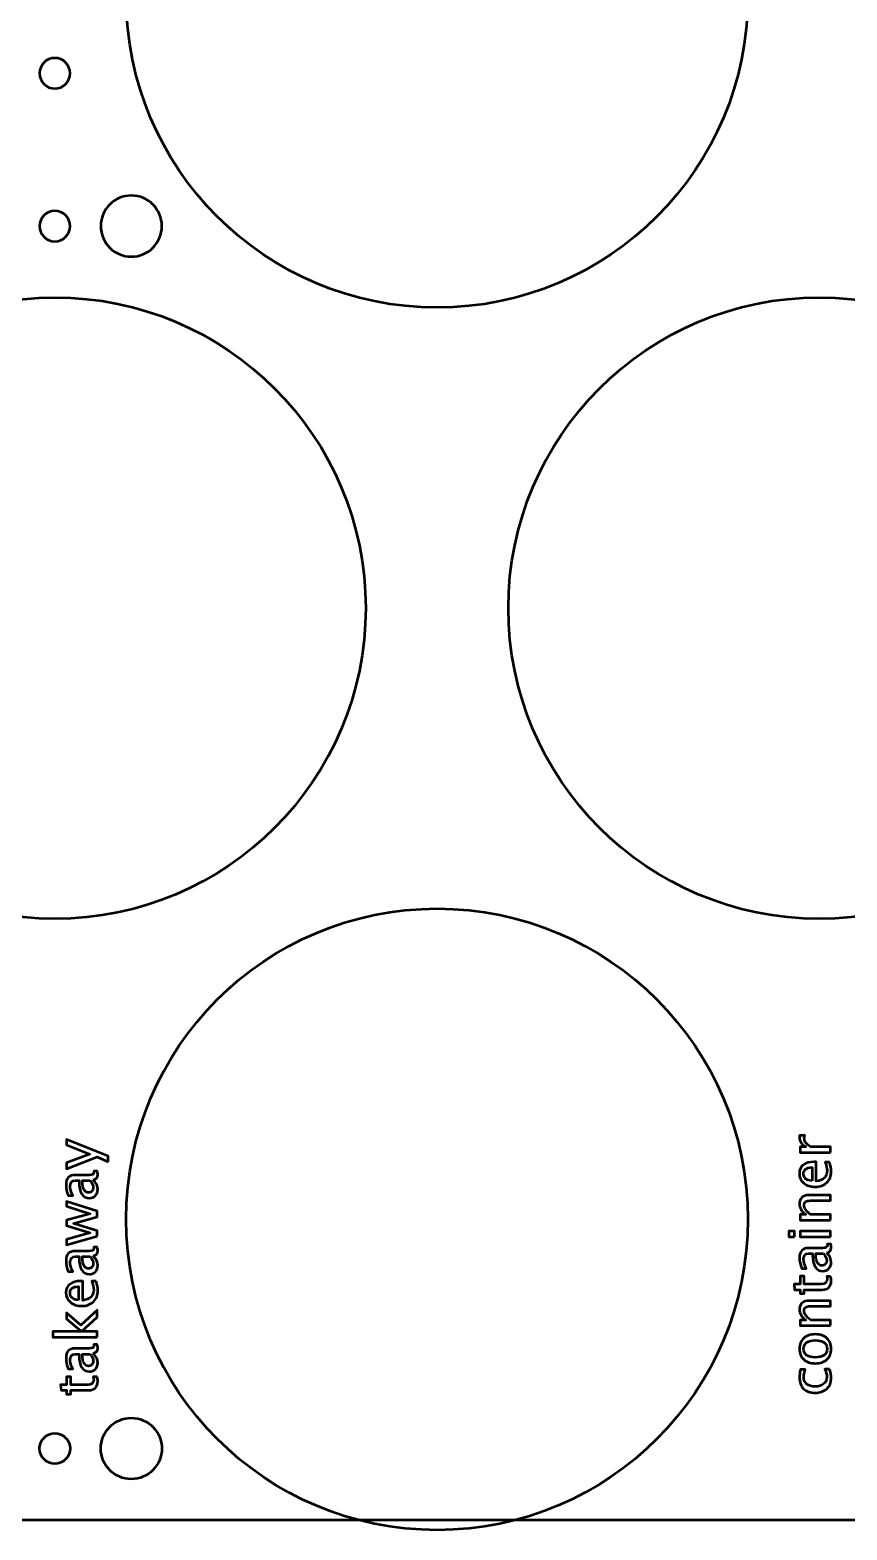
# Model space of a CAD drawing. Header units: centimetres. Extents: x -42.5 to 44.4, y -43.5 to 43.2.
# Drawn here: x -18.24 to -10.23, y -43.55 to -28.82 of the extents above; entities that cross this region are included whole.
import ezdxf

# ---------------------------------------------------------------- set-up
doc = ezdxf.new("R2010")
doc.units = ezdxf.units.CM
doc.header["$MEASUREMENT"] = 0
doc.layers.add('Layer 1', color=7, linetype='Continuous')

msp = doc.modelspace()

# ---------------------------------------------------------------- linework, layer by layer
at = {"layer": 'Layer 1', "lineweight": 53}
for centre, major_axis in [((-14.25, -28.5), (0, 3.05)), ((-18, -34.5), (0, 3.05)), ((-10.5, -34.5), (0, 3.05)), ((-14.25, -40.5), (0, 3.05)), ((-17.25001, -42.74999), (0, 0.30001)), ((-18, -42.75), (0, 0.15))]:
    msp.add_ellipse(centre, major_axis=major_axis, ratio=1, dxfattribs=at)
for points, knots in [([(-20.95, -42.95), (-20.95, -42.95), (-20.95, -14.05), (-20.95, -14.05), (-20.95, -14.05), (-20.95, -13.77386), (-20.72614, -13.55), (-20.45, -13.55), (-20.45, -13.55), (-20.45, -13.55), (-0.55, -13.55), (-0.55, -13.55), (-0.55, -13.55), (-0.27386, -13.55), (-0.05, -13.77386), (-0.05, -14.05), (-0.05, -14.05), (-0.05, -14.05), (-0.05, -42.95), (-0.05, -42.95), (-0.05, -42.95), (-0.05, -43.22614), (-0.27386, -43.45), (-0.55, -43.45), (-0.55, -43.45), (-0.55, -43.45), (-20.45, -43.45), (-20.45, -43.45), (-20.45, -43.45), (-20.72614, -43.45), (-20.95, -43.22614), (-20.95, -42.95)], [0, 0, 0, 0, 0.11111111, 0.11111111, 0.11111111, 0.11111111, 0.22222222, 0.22222222, 0.22222222, 0.22222222, 0.33333333, 0.33333333, 0.33333333, 0.33333333, 0.44444444, 0.44444444, 0.44444444, 0.44444444, 0.55555556, 0.55555556, 0.55555556, 0.55555556, 0.66666667, 0.66666667, 0.66666667, 0.66666667, 0.77777778, 0.77777778, 0.77777778, 0.77777778, 1, 1, 1, 1]), ([(-17.85, -29.25), (-17.85, -29.33284), (-17.91716, -29.4), (-18, -29.4), (-18, -29.4), (-18.08284, -29.4), (-18.15, -29.33284), (-18.15, -29.25), (-18.15, -29.25), (-18.15, -29.16716), (-18.08284, -29.1), (-18, -29.1), (-18, -29.1), (-17.91716, -29.1), (-17.85, -29.16716), (-17.85, -29.25)], [0, 0, 0, 0, 0.2, 0.2, 0.2, 0.2, 0.4, 0.4, 0.4, 0.4, 0.6, 0.6, 0.6, 0.6, 1, 1, 1, 1]), ([(-16.95, -30.75), (-16.95, -30.91569), (-17.08431, -31.05), (-17.25, -31.05), (-17.25, -31.05), (-17.41569, -31.05), (-17.55, -30.91569), (-17.55, -30.75), (-17.55, -30.75), (-17.55, -30.58431), (-17.41569, -30.45), (-17.25, -30.45), (-17.25, -30.45), (-17.08431, -30.45), (-16.95, -30.58431), (-16.95, -30.75)], [0, 0, 0, 0, 0.2, 0.2, 0.2, 0.2, 0.4, 0.4, 0.4, 0.4, 0.6, 0.6, 0.6, 0.6, 1, 1, 1, 1]), ([(-17.85, -30.75), (-17.85, -30.83284), (-17.91716, -30.9), (-18, -30.9), (-18, -30.9), (-18.08284, -30.9), (-18.15, -30.83284), (-18.15, -30.75), (-18.15, -30.75), (-18.15, -30.66716), (-18.08284, -30.6), (-18, -30.6), (-18, -30.6), (-17.91716, -30.6), (-17.85, -30.66716), (-17.85, -30.75)], [0, 0, 0, 0, 0.2, 0.2, 0.2, 0.2, 0.4, 0.4, 0.4, 0.4, 0.6, 0.6, 0.6, 0.6, 1, 1, 1, 1])]:
    msp.add_open_spline(points, degree=3, knots=knots, dxfattribs=at)
at = {"layer": 'Layer 1', "color": 5, "lineweight": 53}
for points, knots in [([(-17.47634, -39.93672), (-17.47634, -39.93672), (-17.5849, -39.88818), (-17.5849, -39.88818), (-17.5849, -39.88818), (-17.5849, -39.88818), (-17.88443, -40.00407), (-17.88443, -40.00407), (-17.88443, -40.00407), (-17.88443, -40.00407), (-17.88443, -39.94594), (-17.88443, -39.94594), (-17.88443, -39.94594), (-17.88443, -39.94594), (-17.6579, -39.85977), (-17.6579, -39.85977), (-17.6579, -39.85977), (-17.6579, -39.85977), (-17.88443, -39.76786), (-17.88443, -39.76786), (-17.88443, -39.76786), (-17.88443, -39.76786), (-17.88443, -39.71677), (-17.88443, -39.71677), (-17.88443, -39.71677), (-17.88443, -39.71677), (-17.47634, -39.88027), (-17.47634, -39.88027), (-17.47634, -39.88027), (-17.47634, -39.88027), (-17.47634, -39.93672), (-17.47634, -39.93672)], [0, 0, 0, 0, 0.11111111, 0.11111111, 0.11111111, 0.11111111, 0.22222222, 0.22222222, 0.22222222, 0.22222222, 0.33333333, 0.33333333, 0.33333333, 0.33333333, 0.44444444, 0.44444444, 0.44444444, 0.44444444, 0.55555556, 0.55555556, 0.55555556, 0.55555556, 0.66666667, 0.66666667, 0.66666667, 0.66666667, 0.77777778, 0.77777778, 0.77777778, 0.77777778, 1, 1, 1, 1]), ([(-10.38883, -39.84292), (-10.38883, -39.84292), (-10.68798, -39.84292), (-10.68798, -39.84292), (-10.68798, -39.84292), (-10.68798, -39.84292), (-10.68798, -39.78874), (-10.68798, -39.78874), (-10.68798, -39.78874), (-10.68798, -39.78874), (-10.63145, -39.78874), (-10.63145, -39.78874), (-10.63145, -39.78874), (-10.67331, -39.76719), (-10.69419, -39.73596), (-10.69419, -39.69495), (-10.69419, -39.69495), (-10.69419, -39.6894), (-10.69372, -39.68356), (-10.69278, -39.67754), (-10.69278, -39.67754), (-10.69278, -39.67754), (-10.64208, -39.67754), (-10.64208, -39.67754), (-10.64208, -39.67754), (-10.64518, -39.68695), (-10.64678, -39.69523), (-10.64678, -39.70238), (-10.64678, -39.70238), (-10.64678, -39.73681), (-10.62646, -39.7656), (-10.58573, -39.78874), (-10.58573, -39.78874), (-10.58573, -39.78874), (-10.38883, -39.78874), (-10.38883, -39.78874), (-10.38883, -39.78874), (-10.38883, -39.78874), (-10.38883, -39.84292), (-10.38883, -39.84292)], [0, 0, 0, 0, 0.09090909, 0.09090909, 0.09090909, 0.09090909, 0.18181818, 0.18181818, 0.18181818, 0.18181818, 0.27272727, 0.27272727, 0.27272727, 0.27272727, 0.36363636, 0.36363636, 0.36363636, 0.36363636, 0.45454545, 0.45454545, 0.45454545, 0.45454545, 0.54545455, 0.54545455, 0.54545455, 0.54545455, 0.63636364, 0.63636364, 0.63636364, 0.63636364, 0.72727273, 0.72727273, 0.72727273, 0.72727273, 0.81818182, 0.81818182, 0.81818182, 0.81818182, 1, 1, 1, 1]), ([(-17.62338, -40.11188), (-17.59346, -40.14443), (-17.57851, -40.17575), (-17.57851, -40.20586), (-17.57851, -40.20586), (-17.57851, -40.2306), (-17.58622, -40.2512), (-17.60174, -40.26747), (-17.60174, -40.26747), (-17.61726, -40.28384), (-17.63683, -40.29203), (-17.66044, -40.29203), (-17.66044, -40.29203), (-17.69309, -40.29203), (-17.71821, -40.27829), (-17.7357, -40.25082), (-17.7357, -40.25082), (-17.7532, -40.22335), (-17.76195, -40.18394), (-17.76195, -40.13257), (-17.76195, -40.13257), (-17.76195, -40.13257), (-17.76195, -40.11987), (-17.76195, -40.11987), (-17.76195, -40.11987), (-17.76195, -40.11987), (-17.79798, -40.11987), (-17.79798, -40.11987), (-17.79798, -40.11987), (-17.83269, -40.11987), (-17.85, -40.13794), (-17.85, -40.17415), (-17.85, -40.17415), (-17.85, -40.20219), (-17.84116, -40.23286), (-17.82347, -40.26606), (-17.82347, -40.26606), (-17.82347, -40.26606), (-17.86806, -40.26606), (-17.86806, -40.26606), (-17.86806, -40.26606), (-17.88312, -40.22956), (-17.89064, -40.19513), (-17.89064, -40.16287), (-17.89064, -40.16287), (-17.89064, -40.12966), (-17.88312, -40.1051), (-17.86797, -40.08939), (-17.86797, -40.08939), (-17.85282, -40.07359), (-17.82949, -40.06569), (-17.79798, -40.06569), (-17.79798, -40.06569), (-17.79798, -40.06569), (-17.6628, -40.06569), (-17.6628, -40.06569), (-17.6628, -40.06569), (-17.63185, -40.06569), (-17.61632, -40.05619), (-17.61632, -40.03709), (-17.61632, -40.03709), (-17.61632, -40.03474), (-17.6167, -40.03126), (-17.61745, -40.02665), (-17.61745, -40.02665), (-17.61745, -40.02665), (-17.58735, -40.02279), (-17.58735, -40.02279), (-17.58735, -40.02279), (-17.58142, -40.03511), (-17.57851, -40.04866), (-17.57851, -40.06352), (-17.57851, -40.06352), (-17.57851, -40.08883), (-17.59346, -40.10492), (-17.62338, -40.11188)], [0, 0, 0, 0, 0.05, 0.05, 0.05, 0.05, 0.1, 0.1, 0.1, 0.1, 0.15, 0.15, 0.15, 0.15, 0.2, 0.2, 0.2, 0.2, 0.25, 0.25, 0.25, 0.25, 0.3, 0.3, 0.3, 0.3, 0.35, 0.35, 0.35, 0.35, 0.4, 0.4, 0.4, 0.4, 0.45, 0.45, 0.45, 0.45, 0.5, 0.5, 0.5, 0.5, 0.55, 0.55, 0.55, 0.55, 0.6, 0.6, 0.6, 0.6, 0.65, 0.65, 0.65, 0.65, 0.7, 0.7, 0.7, 0.7, 0.75, 0.75, 0.75, 0.75, 0.8, 0.8, 0.8, 0.8, 0.85, 0.85, 0.85, 0.85, 0.9, 0.9, 0.9, 0.9, 1, 1, 1, 1]), ([(-10.39843, -39.93785), (-10.38751, -39.97425), (-10.38206, -40.00539), (-10.38206, -40.03136), (-10.38206, -40.03136), (-10.38206, -40.07566), (-10.39673, -40.11169), (-10.42599, -40.13945), (-10.42599, -40.13945), (-10.45525, -40.1672), (-10.49316, -40.18112), (-10.53982, -40.18112), (-10.53982, -40.18112), (-10.58507, -40.18112), (-10.62223, -40.16889), (-10.65129, -40.14434), (-10.65129, -40.14434), (-10.68027, -40.11978), (-10.69476, -40.08836), (-10.69476, -40.05008), (-10.69476, -40.05008), (-10.69476, -40.01386), (-10.68187, -39.98582), (-10.65609, -39.96607), (-10.65609, -39.96607), (-10.63032, -39.94631), (-10.59382, -39.93644), (-10.5465, -39.93644), (-10.5465, -39.93644), (-10.5465, -39.93644), (-10.52994, -39.93672), (-10.52994, -39.93672), (-10.52994, -39.93672), (-10.52994, -39.93672), (-10.52994, -40.12581), (-10.52994, -40.12581), (-10.52994, -40.12581), (-10.45844, -40.1179), (-10.4227, -40.083), (-10.4227, -40.0212), (-10.4227, -40.0212), (-10.4227, -39.99852), (-10.42909, -39.97077), (-10.44189, -39.93785), (-10.44189, -39.93785), (-10.44189, -39.93785), (-10.39843, -39.93785), (-10.39843, -39.93785)], [0, 0, 0, 0, 0.07692308, 0.07692308, 0.07692308, 0.07692308, 0.15384615, 0.15384615, 0.15384615, 0.15384615, 0.23076923, 0.23076923, 0.23076923, 0.23076923, 0.30769231, 0.30769231, 0.30769231, 0.30769231, 0.38461538, 0.38461538, 0.38461538, 0.38461538, 0.46153846, 0.46153846, 0.46153846, 0.46153846, 0.53846154, 0.53846154, 0.53846154, 0.53846154, 0.61538462, 0.61538462, 0.61538462, 0.61538462, 0.69230769, 0.69230769, 0.69230769, 0.69230769, 0.76923077, 0.76923077, 0.76923077, 0.76923077, 0.84615385, 0.84615385, 0.84615385, 0.84615385, 1, 1, 1, 1]), ([(-10.57058, -40.12298), (-10.57058, -40.12298), (-10.57058, -39.9909), (-10.57058, -39.9909), (-10.57058, -39.9909), (-10.62627, -39.9909), (-10.65412, -40.01169), (-10.65412, -40.05318), (-10.65412, -40.05318), (-10.65412, -40.09495), (-10.62627, -40.11819), (-10.57058, -40.12298)], [0, 0, 0, 0, 0.25, 0.25, 0.25, 0.25, 0.5, 0.5, 0.5, 0.5, 1, 1, 1, 1]), ([(-17.65292, -40.11987), (-17.65292, -40.11987), (-17.72978, -40.11987), (-17.72978, -40.11987), (-17.72978, -40.11987), (-17.72978, -40.11987), (-17.73034, -40.13728), (-17.73034, -40.13728), (-17.73034, -40.13728), (-17.73034, -40.16738), (-17.72479, -40.19165), (-17.71369, -40.21018), (-17.71369, -40.21018), (-17.7025, -40.22862), (-17.68773, -40.23784), (-17.66929, -40.23784), (-17.66929, -40.23784), (-17.6564, -40.23784), (-17.64549, -40.23323), (-17.63655, -40.22411), (-17.63655, -40.22411), (-17.62761, -40.21489), (-17.6231, -40.20369), (-17.6231, -40.19043), (-17.6231, -40.19043), (-17.6231, -40.16785), (-17.63307, -40.14433), (-17.65292, -40.11987)], [0, 0, 0, 0, 0.125, 0.125, 0.125, 0.125, 0.25, 0.25, 0.25, 0.25, 0.375, 0.375, 0.375, 0.375, 0.5, 0.5, 0.5, 0.5, 0.625, 0.625, 0.625, 0.625, 0.75, 0.75, 0.75, 0.75, 1, 1, 1, 1]), ([(-17.58528, -40.66597), (-17.58528, -40.66597), (-17.88443, -40.75176), (-17.88443, -40.75176), (-17.88443, -40.75176), (-17.88443, -40.75176), (-17.88443, -40.69889), (-17.88443, -40.69889), (-17.88443, -40.69889), (-17.88443, -40.69889), (-17.65217, -40.63314), (-17.65217, -40.63314), (-17.65217, -40.63314), (-17.65217, -40.63314), (-17.88443, -40.56221), (-17.88443, -40.56221), (-17.88443, -40.56221), (-17.88443, -40.56221), (-17.88443, -40.50802), (-17.88443, -40.50802), (-17.88443, -40.50802), (-17.88443, -40.50802), (-17.65254, -40.44565), (-17.65254, -40.44565), (-17.65254, -40.44565), (-17.65254, -40.44565), (-17.88443, -40.3702), (-17.88443, -40.3702), (-17.88443, -40.3702), (-17.88443, -40.3702), (-17.88443, -40.32392), (-17.88443, -40.32392), (-17.88443, -40.32392), (-17.88443, -40.32392), (-17.58528, -40.42157), (-17.58528, -40.42157), (-17.58528, -40.42157), (-17.58528, -40.42157), (-17.58528, -40.47575), (-17.58528, -40.47575), (-17.58528, -40.47575), (-17.58528, -40.47575), (-17.81858, -40.53991), (-17.81858, -40.53991), (-17.81858, -40.53991), (-17.81858, -40.53991), (-17.58528, -40.61178), (-17.58528, -40.61178), (-17.58528, -40.61178), (-17.58528, -40.61178), (-17.58528, -40.66597), (-17.58528, -40.66597)], [0, 0, 0, 0, 0.07142857, 0.07142857, 0.07142857, 0.07142857, 0.14285714, 0.14285714, 0.14285714, 0.14285714, 0.21428571, 0.21428571, 0.21428571, 0.21428571, 0.28571429, 0.28571429, 0.28571429, 0.28571429, 0.35714286, 0.35714286, 0.35714286, 0.35714286, 0.42857143, 0.42857143, 0.42857143, 0.42857143, 0.5, 0.5, 0.5, 0.5, 0.57142857, 0.57142857, 0.57142857, 0.57142857, 0.64285714, 0.64285714, 0.64285714, 0.64285714, 0.71428571, 0.71428571, 0.71428571, 0.71428571, 0.78571429, 0.78571429, 0.78571429, 0.78571429, 0.85714286, 0.85714286, 0.85714286, 0.85714286, 1, 1, 1, 1]), ([(-10.38883, -40.50774), (-10.38883, -40.50774), (-10.68798, -40.50774), (-10.68798, -40.50774), (-10.68798, -40.50774), (-10.68798, -40.50774), (-10.68798, -40.45356), (-10.68798, -40.45356), (-10.68798, -40.45356), (-10.68798, -40.45356), (-10.63145, -40.45356), (-10.63145, -40.45356), (-10.63145, -40.45356), (-10.67331, -40.42487), (-10.69419, -40.38968), (-10.69419, -40.3481), (-10.69419, -40.3481), (-10.69419, -40.32195), (-10.68601, -40.30116), (-10.66954, -40.28582), (-10.66954, -40.28582), (-10.65318, -40.27049), (-10.63107, -40.26278), (-10.60341, -40.26278), (-10.60341, -40.26278), (-10.60341, -40.26278), (-10.38883, -40.26278), (-10.38883, -40.26278), (-10.38883, -40.26278), (-10.38883, -40.26278), (-10.38883, -40.31696), (-10.38883, -40.31696), (-10.38883, -40.31696), (-10.38883, -40.31696), (-10.58573, -40.31696), (-10.58573, -40.31696), (-10.58573, -40.31696), (-10.60793, -40.31696), (-10.62373, -40.32026), (-10.63314, -40.32675), (-10.63314, -40.32675), (-10.64264, -40.33333), (-10.64734, -40.34415), (-10.64734, -40.3593), (-10.64734, -40.3593), (-10.64734, -40.3926), (-10.62561, -40.42402), (-10.58215, -40.45356), (-10.58215, -40.45356), (-10.58215, -40.45356), (-10.38883, -40.45356), (-10.38883, -40.45356), (-10.38883, -40.45356), (-10.38883, -40.45356), (-10.38883, -40.50774), (-10.38883, -40.50774)], [0, 0, 0, 0, 0.06666667, 0.06666667, 0.06666667, 0.06666667, 0.13333333, 0.13333333, 0.13333333, 0.13333333, 0.2, 0.2, 0.2, 0.2, 0.26666667, 0.26666667, 0.26666667, 0.26666667, 0.33333333, 0.33333333, 0.33333333, 0.33333333, 0.4, 0.4, 0.4, 0.4, 0.46666667, 0.46666667, 0.46666667, 0.46666667, 0.53333333, 0.53333333, 0.53333333, 0.53333333, 0.6, 0.6, 0.6, 0.6, 0.66666667, 0.66666667, 0.66666667, 0.66666667, 0.73333333, 0.73333333, 0.73333333, 0.73333333, 0.8, 0.8, 0.8, 0.8, 0.86666667, 0.86666667, 0.86666667, 0.86666667, 1, 1, 1, 1]), ([(-10.74273, -40.67086), (-10.74273, -40.67086), (-10.79692, -40.67086), (-10.79692, -40.67086), (-10.79692, -40.67086), (-10.79692, -40.67086), (-10.79692, -40.61668), (-10.79692, -40.61668), (-10.79692, -40.61668), (-10.79692, -40.61668), (-10.74273, -40.61668), (-10.74273, -40.61668), (-10.74273, -40.61668), (-10.74273, -40.61668), (-10.74273, -40.67086), (-10.74273, -40.67086)], [0, 0, 0, 0, 0.2, 0.2, 0.2, 0.2, 0.4, 0.4, 0.4, 0.4, 0.6, 0.6, 0.6, 0.6, 1, 1, 1, 1]), ([(-10.38883, -40.67086), (-10.38883, -40.67086), (-10.68798, -40.67086), (-10.68798, -40.67086), (-10.68798, -40.67086), (-10.68798, -40.67086), (-10.68798, -40.61668), (-10.68798, -40.61668), (-10.68798, -40.61668), (-10.68798, -40.61668), (-10.38883, -40.61668), (-10.38883, -40.61668), (-10.38883, -40.61668), (-10.38883, -40.61668), (-10.38883, -40.67086), (-10.38883, -40.67086)], [0, 0, 0, 0, 0.2, 0.2, 0.2, 0.2, 0.4, 0.4, 0.4, 0.4, 0.6, 0.6, 0.6, 0.6, 1, 1, 1, 1]), ([(-17.62338, -40.85844), (-17.59346, -40.89099), (-17.57851, -40.92231), (-17.57851, -40.95242), (-17.57851, -40.95242), (-17.57851, -40.97716), (-17.58622, -40.99776), (-17.60174, -41.01403), (-17.60174, -41.01403), (-17.61726, -41.0304), (-17.63683, -41.03859), (-17.66044, -41.03859), (-17.66044, -41.03859), (-17.69309, -41.03859), (-17.71821, -41.02485), (-17.7357, -40.99738), (-17.7357, -40.99738), (-17.7532, -40.96991), (-17.76195, -40.9305), (-17.76195, -40.87913), (-17.76195, -40.87913), (-17.76195, -40.87913), (-17.76195, -40.86643), (-17.76195, -40.86643), (-17.76195, -40.86643), (-17.76195, -40.86643), (-17.79798, -40.86643), (-17.79798, -40.86643), (-17.79798, -40.86643), (-17.83269, -40.86643), (-17.85, -40.8845), (-17.85, -40.92071), (-17.85, -40.92071), (-17.85, -40.94875), (-17.84116, -40.97942), (-17.82347, -41.01262), (-17.82347, -41.01262), (-17.82347, -41.01262), (-17.86806, -41.01262), (-17.86806, -41.01262), (-17.86806, -41.01262), (-17.88312, -40.97612), (-17.89064, -40.94169), (-17.89064, -40.90943), (-17.89064, -40.90943), (-17.89064, -40.87622), (-17.88312, -40.85166), (-17.86797, -40.83595), (-17.86797, -40.83595), (-17.85282, -40.82015), (-17.82949, -40.81225), (-17.79798, -40.81225), (-17.79798, -40.81225), (-17.79798, -40.81225), (-17.6628, -40.81225), (-17.6628, -40.81225), (-17.6628, -40.81225), (-17.63185, -40.81225), (-17.61632, -40.80275), (-17.61632, -40.78365), (-17.61632, -40.78365), (-17.61632, -40.7813), (-17.6167, -40.77782), (-17.61745, -40.77321), (-17.61745, -40.77321), (-17.61745, -40.77321), (-17.58735, -40.76935), (-17.58735, -40.76935), (-17.58735, -40.76935), (-17.58142, -40.78167), (-17.57851, -40.79522), (-17.57851, -40.81008), (-17.57851, -40.81008), (-17.57851, -40.83539), (-17.59346, -40.85148), (-17.62338, -40.85844)], [0, 0, 0, 0, 0.05, 0.05, 0.05, 0.05, 0.1, 0.1, 0.1, 0.1, 0.15, 0.15, 0.15, 0.15, 0.2, 0.2, 0.2, 0.2, 0.25, 0.25, 0.25, 0.25, 0.3, 0.3, 0.3, 0.3, 0.35, 0.35, 0.35, 0.35, 0.4, 0.4, 0.4, 0.4, 0.45, 0.45, 0.45, 0.45, 0.5, 0.5, 0.5, 0.5, 0.55, 0.55, 0.55, 0.55, 0.6, 0.6, 0.6, 0.6, 0.65, 0.65, 0.65, 0.65, 0.7, 0.7, 0.7, 0.7, 0.75, 0.75, 0.75, 0.75, 0.8, 0.8, 0.8, 0.8, 0.85, 0.85, 0.85, 0.85, 0.9, 0.9, 0.9, 0.9, 1, 1, 1, 1]), ([(-10.42693, -40.82834), (-10.39701, -40.86089), (-10.38206, -40.89221), (-10.38206, -40.92232), (-10.38206, -40.92232), (-10.38206, -40.94706), (-10.38977, -40.96766), (-10.40529, -40.98393), (-10.40529, -40.98393), (-10.42081, -41.0003), (-10.44038, -41.00849), (-10.46399, -41.00849), (-10.46399, -41.00849), (-10.49664, -41.00849), (-10.52176, -40.99475), (-10.53925, -40.96728), (-10.53925, -40.96728), (-10.55675, -40.93981), (-10.5655, -40.9004), (-10.5655, -40.84903), (-10.5655, -40.84903), (-10.5655, -40.84903), (-10.5655, -40.83633), (-10.5655, -40.83633), (-10.5655, -40.83633), (-10.5655, -40.83633), (-10.60153, -40.83633), (-10.60153, -40.83633), (-10.60153, -40.83633), (-10.63624, -40.83633), (-10.65355, -40.8544), (-10.65355, -40.89061), (-10.65355, -40.89061), (-10.65355, -40.91865), (-10.64471, -40.94932), (-10.62702, -40.98252), (-10.62702, -40.98252), (-10.62702, -40.98252), (-10.67161, -40.98252), (-10.67161, -40.98252), (-10.67161, -40.98252), (-10.68667, -40.94602), (-10.69419, -40.91159), (-10.69419, -40.87933), (-10.69419, -40.87933), (-10.69419, -40.84612), (-10.68667, -40.82156), (-10.67152, -40.80585), (-10.67152, -40.80585), (-10.65637, -40.79005), (-10.63304, -40.78215), (-10.60153, -40.78215), (-10.60153, -40.78215), (-10.60153, -40.78215), (-10.46635, -40.78215), (-10.46635, -40.78215), (-10.46635, -40.78215), (-10.4354, -40.78215), (-10.41987, -40.77265), (-10.41987, -40.75355), (-10.41987, -40.75355), (-10.41987, -40.7512), (-10.42025, -40.74772), (-10.421, -40.74311), (-10.421, -40.74311), (-10.421, -40.74311), (-10.3909, -40.73925), (-10.3909, -40.73925), (-10.3909, -40.73925), (-10.38497, -40.75157), (-10.38206, -40.76512), (-10.38206, -40.77998), (-10.38206, -40.77998), (-10.38206, -40.80529), (-10.39701, -40.82138), (-10.42693, -40.82834)], [0, 0, 0, 0, 0.05, 0.05, 0.05, 0.05, 0.1, 0.1, 0.1, 0.1, 0.15, 0.15, 0.15, 0.15, 0.2, 0.2, 0.2, 0.2, 0.25, 0.25, 0.25, 0.25, 0.3, 0.3, 0.3, 0.3, 0.35, 0.35, 0.35, 0.35, 0.4, 0.4, 0.4, 0.4, 0.45, 0.45, 0.45, 0.45, 0.5, 0.5, 0.5, 0.5, 0.55, 0.55, 0.55, 0.55, 0.6, 0.6, 0.6, 0.6, 0.65, 0.65, 0.65, 0.65, 0.7, 0.7, 0.7, 0.7, 0.75, 0.75, 0.75, 0.75, 0.8, 0.8, 0.8, 0.8, 0.85, 0.85, 0.85, 0.85, 0.9, 0.9, 0.9, 0.9, 1, 1, 1, 1]), ([(-17.65292, -40.86643), (-17.65292, -40.86643), (-17.72978, -40.86643), (-17.72978, -40.86643), (-17.72978, -40.86643), (-17.72978, -40.86643), (-17.73034, -40.88384), (-17.73034, -40.88384), (-17.73034, -40.88384), (-17.73034, -40.91394), (-17.72479, -40.93821), (-17.71369, -40.95674), (-17.71369, -40.95674), (-17.7025, -40.97518), (-17.68773, -40.9844), (-17.66929, -40.9844), (-17.66929, -40.9844), (-17.6564, -40.9844), (-17.64549, -40.97979), (-17.63655, -40.97067), (-17.63655, -40.97067), (-17.62761, -40.96145), (-17.6231, -40.95025), (-17.6231, -40.93699), (-17.6231, -40.93699), (-17.6231, -40.91441), (-17.63307, -40.89089), (-17.65292, -40.86643)], [0, 0, 0, 0, 0.125, 0.125, 0.125, 0.125, 0.25, 0.25, 0.25, 0.25, 0.375, 0.375, 0.375, 0.375, 0.5, 0.5, 0.5, 0.5, 0.625, 0.625, 0.625, 0.625, 0.75, 0.75, 0.75, 0.75, 1, 1, 1, 1]), ([(-10.45647, -40.83633), (-10.45647, -40.83633), (-10.53333, -40.83633), (-10.53333, -40.83633), (-10.53333, -40.83633), (-10.53333, -40.83633), (-10.53389, -40.85374), (-10.53389, -40.85374), (-10.53389, -40.85374), (-10.53389, -40.88384), (-10.52834, -40.90811), (-10.51724, -40.92664), (-10.51724, -40.92664), (-10.50605, -40.94508), (-10.49128, -40.9543), (-10.47284, -40.9543), (-10.47284, -40.9543), (-10.45995, -40.9543), (-10.44904, -40.94969), (-10.4401, -40.94057), (-10.4401, -40.94057), (-10.43116, -40.93135), (-10.42665, -40.92015), (-10.42665, -40.90689), (-10.42665, -40.90689), (-10.42665, -40.88431), (-10.43662, -40.86079), (-10.45647, -40.83633)], [0, 0, 0, 0, 0.125, 0.125, 0.125, 0.125, 0.25, 0.25, 0.25, 0.25, 0.375, 0.375, 0.375, 0.375, 0.5, 0.5, 0.5, 0.5, 0.625, 0.625, 0.625, 0.625, 0.75, 0.75, 0.75, 0.75, 1, 1, 1, 1]), ([(-10.38892, -41.05985), (-10.38431, -41.0766), (-10.38206, -41.09118), (-10.38206, -41.1035), (-10.38206, -41.1035), (-10.38206, -41.13116), (-10.38996, -41.1527), (-10.40576, -41.16813), (-10.40576, -41.16813), (-10.42157, -41.18365), (-10.44349, -41.19137), (-10.47161, -41.19137), (-10.47161, -41.19137), (-10.47161, -41.19137), (-10.64734, -41.19137), (-10.64734, -41.19137), (-10.64734, -41.19137), (-10.64734, -41.19137), (-10.64734, -41.22881), (-10.64734, -41.22881), (-10.64734, -41.22881), (-10.64734, -41.22881), (-10.68798, -41.22881), (-10.68798, -41.22881), (-10.68798, -41.22881), (-10.68798, -41.22881), (-10.68798, -41.19137), (-10.68798, -41.19137), (-10.68798, -41.19137), (-10.68798, -41.19137), (-10.74208, -41.19137), (-10.74208, -41.19137), (-10.74208, -41.19137), (-10.74208, -41.19137), (-10.74725, -41.13718), (-10.74725, -41.13718), (-10.74725, -41.13718), (-10.74725, -41.13718), (-10.68798, -41.13718), (-10.68798, -41.13718), (-10.68798, -41.13718), (-10.68798, -41.13718), (-10.68798, -41.05872), (-10.68798, -41.05872), (-10.68798, -41.05872), (-10.68798, -41.05872), (-10.64734, -41.05872), (-10.64734, -41.05872), (-10.64734, -41.05872), (-10.64734, -41.05872), (-10.64734, -41.13718), (-10.64734, -41.13718), (-10.64734, -41.13718), (-10.64734, -41.13718), (-10.4814, -41.13718), (-10.4814, -41.13718), (-10.4814, -41.13718), (-10.44226, -41.13718), (-10.4227, -41.12015), (-10.4227, -41.08619), (-10.4227, -41.08619), (-10.4227, -41.07895), (-10.42392, -41.0702), (-10.42627, -41.05985), (-10.42627, -41.05985), (-10.42627, -41.05985), (-10.38892, -41.05985), (-10.38892, -41.05985)], [0, 0, 0, 0, 0.05555556, 0.05555556, 0.05555556, 0.05555556, 0.11111111, 0.11111111, 0.11111111, 0.11111111, 0.16666667, 0.16666667, 0.16666667, 0.16666667, 0.22222222, 0.22222222, 0.22222222, 0.22222222, 0.27777778, 0.27777778, 0.27777778, 0.27777778, 0.33333333, 0.33333333, 0.33333333, 0.33333333, 0.38888889, 0.38888889, 0.38888889, 0.38888889, 0.44444444, 0.44444444, 0.44444444, 0.44444444, 0.5, 0.5, 0.5, 0.5, 0.55555556, 0.55555556, 0.55555556, 0.55555556, 0.61111111, 0.61111111, 0.61111111, 0.61111111, 0.66666667, 0.66666667, 0.66666667, 0.66666667, 0.72222222, 0.72222222, 0.72222222, 0.72222222, 0.77777778, 0.77777778, 0.77777778, 0.77777778, 0.83333333, 0.83333333, 0.83333333, 0.83333333, 0.88888889, 0.88888889, 0.88888889, 0.88888889, 1, 1, 1, 1]), ([(-17.59488, -41.10755), (-17.58396, -41.14395), (-17.57851, -41.17509), (-17.57851, -41.20106), (-17.57851, -41.20106), (-17.57851, -41.24536), (-17.59318, -41.28139), (-17.62244, -41.30915), (-17.62244, -41.30915), (-17.6517, -41.3369), (-17.68961, -41.35082), (-17.73627, -41.35082), (-17.73627, -41.35082), (-17.78152, -41.35082), (-17.81868, -41.33859), (-17.84774, -41.31404), (-17.84774, -41.31404), (-17.87672, -41.28948), (-17.89121, -41.25806), (-17.89121, -41.21978), (-17.89121, -41.21978), (-17.89121, -41.18356), (-17.87832, -41.15552), (-17.85254, -41.13577), (-17.85254, -41.13577), (-17.82677, -41.11601), (-17.79027, -41.10614), (-17.74295, -41.10614), (-17.74295, -41.10614), (-17.74295, -41.10614), (-17.72639, -41.10642), (-17.72639, -41.10642), (-17.72639, -41.10642), (-17.72639, -41.10642), (-17.72639, -41.29551), (-17.72639, -41.29551), (-17.72639, -41.29551), (-17.65489, -41.2876), (-17.61915, -41.2527), (-17.61915, -41.1909), (-17.61915, -41.1909), (-17.61915, -41.16822), (-17.62554, -41.14047), (-17.63834, -41.10755), (-17.63834, -41.10755), (-17.63834, -41.10755), (-17.59488, -41.10755), (-17.59488, -41.10755)], [0, 0, 0, 0, 0.07692308, 0.07692308, 0.07692308, 0.07692308, 0.15384615, 0.15384615, 0.15384615, 0.15384615, 0.23076923, 0.23076923, 0.23076923, 0.23076923, 0.30769231, 0.30769231, 0.30769231, 0.30769231, 0.38461538, 0.38461538, 0.38461538, 0.38461538, 0.46153846, 0.46153846, 0.46153846, 0.46153846, 0.53846154, 0.53846154, 0.53846154, 0.53846154, 0.61538462, 0.61538462, 0.61538462, 0.61538462, 0.69230769, 0.69230769, 0.69230769, 0.69230769, 0.76923077, 0.76923077, 0.76923077, 0.76923077, 0.84615385, 0.84615385, 0.84615385, 0.84615385, 1, 1, 1, 1]), ([(-17.76703, -41.29268), (-17.76703, -41.29268), (-17.76703, -41.1606), (-17.76703, -41.1606), (-17.76703, -41.1606), (-17.82272, -41.1606), (-17.85057, -41.18139), (-17.85057, -41.22288), (-17.85057, -41.22288), (-17.85057, -41.26465), (-17.82272, -41.28789), (-17.76703, -41.29268)], [0, 0, 0, 0, 0.25, 0.25, 0.25, 0.25, 0.5, 0.5, 0.5, 0.5, 1, 1, 1, 1]), ([(-10.38883, -41.54395), (-10.38883, -41.54395), (-10.68798, -41.54395), (-10.68798, -41.54395), (-10.68798, -41.54395), (-10.68798, -41.54395), (-10.68798, -41.48977), (-10.68798, -41.48977), (-10.68798, -41.48977), (-10.68798, -41.48977), (-10.63145, -41.48977), (-10.63145, -41.48977), (-10.63145, -41.48977), (-10.67331, -41.46108), (-10.69419, -41.42589), (-10.69419, -41.38431), (-10.69419, -41.38431), (-10.69419, -41.35816), (-10.68601, -41.33737), (-10.66954, -41.32203), (-10.66954, -41.32203), (-10.65318, -41.3067), (-10.63107, -41.29899), (-10.60341, -41.29899), (-10.60341, -41.29899), (-10.60341, -41.29899), (-10.38883, -41.29899), (-10.38883, -41.29899), (-10.38883, -41.29899), (-10.38883, -41.29899), (-10.38883, -41.35317), (-10.38883, -41.35317), (-10.38883, -41.35317), (-10.38883, -41.35317), (-10.58573, -41.35317), (-10.58573, -41.35317), (-10.58573, -41.35317), (-10.60793, -41.35317), (-10.62373, -41.35647), (-10.63314, -41.36296), (-10.63314, -41.36296), (-10.64264, -41.36954), (-10.64734, -41.38036), (-10.64734, -41.39551), (-10.64734, -41.39551), (-10.64734, -41.42881), (-10.62561, -41.46023), (-10.58215, -41.48977), (-10.58215, -41.48977), (-10.58215, -41.48977), (-10.38883, -41.48977), (-10.38883, -41.48977), (-10.38883, -41.48977), (-10.38883, -41.48977), (-10.38883, -41.54395), (-10.38883, -41.54395)], [0, 0, 0, 0, 0.06666667, 0.06666667, 0.06666667, 0.06666667, 0.13333333, 0.13333333, 0.13333333, 0.13333333, 0.2, 0.2, 0.2, 0.2, 0.26666667, 0.26666667, 0.26666667, 0.26666667, 0.33333333, 0.33333333, 0.33333333, 0.33333333, 0.4, 0.4, 0.4, 0.4, 0.46666667, 0.46666667, 0.46666667, 0.46666667, 0.53333333, 0.53333333, 0.53333333, 0.53333333, 0.6, 0.6, 0.6, 0.6, 0.66666667, 0.66666667, 0.66666667, 0.66666667, 0.73333333, 0.73333333, 0.73333333, 0.73333333, 0.8, 0.8, 0.8, 0.8, 0.86666667, 0.86666667, 0.86666667, 0.86666667, 1, 1, 1, 1]), ([(-17.58528, -41.65703), (-17.58528, -41.65703), (-18.02046, -41.65703), (-18.02046, -41.65703), (-18.02046, -41.65703), (-18.02046, -41.65703), (-18.02046, -41.60285), (-18.02046, -41.60285), (-18.02046, -41.60285), (-18.02046, -41.60285), (-17.73928, -41.60285), (-17.73928, -41.60285), (-17.73928, -41.60285), (-17.73928, -41.60285), (-17.88443, -41.47585), (-17.88443, -41.47585), (-17.88443, -41.47585), (-17.88443, -41.47585), (-17.88443, -41.41733), (-17.88443, -41.41733), (-17.88443, -41.41733), (-17.88443, -41.41733), (-17.74483, -41.53869), (-17.74483, -41.53869), (-17.74483, -41.53869), (-17.74483, -41.53869), (-17.58528, -41.39194), (-17.58528, -41.39194), (-17.58528, -41.39194), (-17.58528, -41.39194), (-17.58528, -41.46174), (-17.58528, -41.46174), (-17.58528, -41.46174), (-17.58528, -41.46174), (-17.73871, -41.60285), (-17.73871, -41.60285), (-17.73871, -41.60285), (-17.73871, -41.60285), (-17.58528, -41.60285), (-17.58528, -41.60285), (-17.58528, -41.60285), (-17.58528, -41.60285), (-17.58528, -41.65703), (-17.58528, -41.65703)], [0, 0, 0, 0, 0.08333333, 0.08333333, 0.08333333, 0.08333333, 0.16666667, 0.16666667, 0.16666667, 0.16666667, 0.25, 0.25, 0.25, 0.25, 0.33333333, 0.33333333, 0.33333333, 0.33333333, 0.41666667, 0.41666667, 0.41666667, 0.41666667, 0.5, 0.5, 0.5, 0.5, 0.58333333, 0.58333333, 0.58333333, 0.58333333, 0.66666667, 0.66666667, 0.66666667, 0.66666667, 0.75, 0.75, 0.75, 0.75, 0.83333333, 0.83333333, 0.83333333, 0.83333333, 1, 1, 1, 1]), ([(-10.38206, -41.77161), (-10.38206, -41.81554), (-10.39607, -41.85035), (-10.42411, -41.87593), (-10.42411, -41.87593), (-10.45214, -41.90162), (-10.49024, -41.91441), (-10.53831, -41.91441), (-10.53831, -41.91441), (-10.58629, -41.91441), (-10.6243, -41.90162), (-10.65224, -41.87593), (-10.65224, -41.87593), (-10.68018, -41.85035), (-10.69419, -41.81554), (-10.69419, -41.77161), (-10.69419, -41.77161), (-10.69419, -41.72767), (-10.68018, -41.69287), (-10.65224, -41.66728), (-10.65224, -41.66728), (-10.6243, -41.6416), (-10.58629, -41.6288), (-10.53831, -41.6288), (-10.53831, -41.6288), (-10.49024, -41.6288), (-10.45214, -41.6416), (-10.42411, -41.66728), (-10.42411, -41.66728), (-10.39607, -41.69287), (-10.38206, -41.72767), (-10.38206, -41.77161)], [0, 0, 0, 0, 0.11111111, 0.11111111, 0.11111111, 0.11111111, 0.22222222, 0.22222222, 0.22222222, 0.22222222, 0.33333333, 0.33333333, 0.33333333, 0.33333333, 0.44444444, 0.44444444, 0.44444444, 0.44444444, 0.55555556, 0.55555556, 0.55555556, 0.55555556, 0.66666667, 0.66666667, 0.66666667, 0.66666667, 0.77777778, 0.77777778, 0.77777778, 0.77777778, 1, 1, 1, 1]), ([(-17.62338, -41.81451), (-17.59346, -41.84706), (-17.57851, -41.87838), (-17.57851, -41.90849), (-17.57851, -41.90849), (-17.57851, -41.93323), (-17.58622, -41.95383), (-17.60174, -41.9701), (-17.60174, -41.9701), (-17.61726, -41.98647), (-17.63683, -41.99466), (-17.66044, -41.99466), (-17.66044, -41.99466), (-17.69309, -41.99466), (-17.71821, -41.98092), (-17.7357, -41.95345), (-17.7357, -41.95345), (-17.7532, -41.92598), (-17.76195, -41.88657), (-17.76195, -41.8352), (-17.76195, -41.8352), (-17.76195, -41.8352), (-17.76195, -41.8225), (-17.76195, -41.8225), (-17.76195, -41.8225), (-17.76195, -41.8225), (-17.79798, -41.8225), (-17.79798, -41.8225), (-17.79798, -41.8225), (-17.83269, -41.8225), (-17.85, -41.84057), (-17.85, -41.87678), (-17.85, -41.87678), (-17.85, -41.90482), (-17.84116, -41.93549), (-17.82347, -41.96869), (-17.82347, -41.96869), (-17.82347, -41.96869), (-17.86806, -41.96869), (-17.86806, -41.96869), (-17.86806, -41.96869), (-17.88312, -41.93219), (-17.89064, -41.89776), (-17.89064, -41.8655), (-17.89064, -41.8655), (-17.89064, -41.83229), (-17.88312, -41.80773), (-17.86797, -41.79202), (-17.86797, -41.79202), (-17.85282, -41.77622), (-17.82949, -41.76832), (-17.79798, -41.76832), (-17.79798, -41.76832), (-17.79798, -41.76832), (-17.6628, -41.76832), (-17.6628, -41.76832), (-17.6628, -41.76832), (-17.63185, -41.76832), (-17.61632, -41.75882), (-17.61632, -41.73972), (-17.61632, -41.73972), (-17.61632, -41.73737), (-17.6167, -41.73389), (-17.61745, -41.72928), (-17.61745, -41.72928), (-17.61745, -41.72928), (-17.58735, -41.72542), (-17.58735, -41.72542), (-17.58735, -41.72542), (-17.58142, -41.73774), (-17.57851, -41.75129), (-17.57851, -41.76615), (-17.57851, -41.76615), (-17.57851, -41.79146), (-17.59346, -41.80755), (-17.62338, -41.81451)], [0, 0, 0, 0, 0.05, 0.05, 0.05, 0.05, 0.1, 0.1, 0.1, 0.1, 0.15, 0.15, 0.15, 0.15, 0.2, 0.2, 0.2, 0.2, 0.25, 0.25, 0.25, 0.25, 0.3, 0.3, 0.3, 0.3, 0.35, 0.35, 0.35, 0.35, 0.4, 0.4, 0.4, 0.4, 0.45, 0.45, 0.45, 0.45, 0.5, 0.5, 0.5, 0.5, 0.55, 0.55, 0.55, 0.55, 0.6, 0.6, 0.6, 0.6, 0.65, 0.65, 0.65, 0.65, 0.7, 0.7, 0.7, 0.7, 0.75, 0.75, 0.75, 0.75, 0.8, 0.8, 0.8, 0.8, 0.85, 0.85, 0.85, 0.85, 0.9, 0.9, 0.9, 0.9, 1, 1, 1, 1]), ([(-10.4227, -41.7717), (-10.4227, -41.74489), (-10.43276, -41.72401), (-10.45299, -41.70914), (-10.45299, -41.70914), (-10.47312, -41.69437), (-10.50162, -41.68694), (-10.53831, -41.68694), (-10.53831, -41.68694), (-10.57491, -41.68694), (-10.60332, -41.69437), (-10.62345, -41.70914), (-10.62345, -41.70914), (-10.64349, -41.72401), (-10.65355, -41.74489), (-10.65355, -41.7717), (-10.65355, -41.7717), (-10.65355, -41.79861), (-10.64349, -41.81949), (-10.62345, -41.83417), (-10.62345, -41.83417), (-10.60332, -41.84894), (-10.57491, -41.85627), (-10.53831, -41.85627), (-10.53831, -41.85627), (-10.50162, -41.85627), (-10.47312, -41.84894), (-10.45299, -41.83417), (-10.45299, -41.83417), (-10.43276, -41.81949), (-10.4227, -41.79861), (-10.4227, -41.7717)], [0, 0, 0, 0, 0.11111111, 0.11111111, 0.11111111, 0.11111111, 0.22222222, 0.22222222, 0.22222222, 0.22222222, 0.33333333, 0.33333333, 0.33333333, 0.33333333, 0.44444444, 0.44444444, 0.44444444, 0.44444444, 0.55555556, 0.55555556, 0.55555556, 0.55555556, 0.66666667, 0.66666667, 0.66666667, 0.66666667, 0.77777778, 0.77777778, 0.77777778, 0.77777778, 1, 1, 1, 1]), ([(-17.65292, -41.8225), (-17.65292, -41.8225), (-17.72978, -41.8225), (-17.72978, -41.8225), (-17.72978, -41.8225), (-17.72978, -41.8225), (-17.73034, -41.83991), (-17.73034, -41.83991), (-17.73034, -41.83991), (-17.73034, -41.87001), (-17.72479, -41.89428), (-17.71369, -41.91281), (-17.71369, -41.91281), (-17.7025, -41.93125), (-17.68773, -41.94047), (-17.66929, -41.94047), (-17.66929, -41.94047), (-17.6564, -41.94047), (-17.64549, -41.93586), (-17.63655, -41.92674), (-17.63655, -41.92674), (-17.62761, -41.91752), (-17.6231, -41.90632), (-17.6231, -41.89306), (-17.6231, -41.89306), (-17.6231, -41.87048), (-17.63307, -41.84696), (-17.65292, -41.8225)], [0, 0, 0, 0, 0.125, 0.125, 0.125, 0.125, 0.25, 0.25, 0.25, 0.25, 0.375, 0.375, 0.375, 0.375, 0.5, 0.5, 0.5, 0.5, 0.625, 0.625, 0.625, 0.625, 0.75, 0.75, 0.75, 0.75, 1, 1, 1, 1]), ([(-17.58537, -42.04602), (-17.58076, -42.06277), (-17.57851, -42.07735), (-17.57851, -42.08967), (-17.57851, -42.08967), (-17.57851, -42.11733), (-17.58641, -42.13887), (-17.60221, -42.1543), (-17.60221, -42.1543), (-17.61802, -42.16982), (-17.63994, -42.17754), (-17.66806, -42.17754), (-17.66806, -42.17754), (-17.66806, -42.17754), (-17.84379, -42.17754), (-17.84379, -42.17754), (-17.84379, -42.17754), (-17.84379, -42.17754), (-17.84379, -42.21498), (-17.84379, -42.21498), (-17.84379, -42.21498), (-17.84379, -42.21498), (-17.88443, -42.21498), (-17.88443, -42.21498), (-17.88443, -42.21498), (-17.88443, -42.21498), (-17.88443, -42.17754), (-17.88443, -42.17754), (-17.88443, -42.17754), (-17.88443, -42.17754), (-17.93853, -42.17754), (-17.93853, -42.17754), (-17.93853, -42.17754), (-17.93853, -42.17754), (-17.9437, -42.12335), (-17.9437, -42.12335), (-17.9437, -42.12335), (-17.9437, -42.12335), (-17.88443, -42.12335), (-17.88443, -42.12335), (-17.88443, -42.12335), (-17.88443, -42.12335), (-17.88443, -42.04489), (-17.88443, -42.04489), (-17.88443, -42.04489), (-17.88443, -42.04489), (-17.84379, -42.04489), (-17.84379, -42.04489), (-17.84379, -42.04489), (-17.84379, -42.04489), (-17.84379, -42.12335), (-17.84379, -42.12335), (-17.84379, -42.12335), (-17.84379, -42.12335), (-17.67785, -42.12335), (-17.67785, -42.12335), (-17.67785, -42.12335), (-17.63871, -42.12335), (-17.61915, -42.10632), (-17.61915, -42.07236), (-17.61915, -42.07236), (-17.61915, -42.06512), (-17.62037, -42.05637), (-17.62272, -42.04602), (-17.62272, -42.04602), (-17.62272, -42.04602), (-17.58537, -42.04602), (-17.58537, -42.04602)], [0, 0, 0, 0, 0.05555556, 0.05555556, 0.05555556, 0.05555556, 0.11111111, 0.11111111, 0.11111111, 0.11111111, 0.16666667, 0.16666667, 0.16666667, 0.16666667, 0.22222222, 0.22222222, 0.22222222, 0.22222222, 0.27777778, 0.27777778, 0.27777778, 0.27777778, 0.33333333, 0.33333333, 0.33333333, 0.33333333, 0.38888889, 0.38888889, 0.38888889, 0.38888889, 0.44444444, 0.44444444, 0.44444444, 0.44444444, 0.5, 0.5, 0.5, 0.5, 0.55555556, 0.55555556, 0.55555556, 0.55555556, 0.61111111, 0.61111111, 0.61111111, 0.61111111, 0.66666667, 0.66666667, 0.66666667, 0.66666667, 0.72222222, 0.72222222, 0.72222222, 0.72222222, 0.77777778, 0.77777778, 0.77777778, 0.77777778, 0.83333333, 0.83333333, 0.83333333, 0.83333333, 0.88888889, 0.88888889, 0.88888889, 0.88888889, 1, 1, 1, 1]), ([(-10.39786, -41.97208), (-10.38732, -42.00717), (-10.38206, -42.03746), (-10.38206, -42.06295), (-10.38206, -42.06295), (-10.38206, -42.10341), (-10.39701, -42.1369), (-10.42684, -42.16352), (-10.42684, -42.16352), (-10.45675, -42.19014), (-10.49447, -42.2035), (-10.53991, -42.2035), (-10.53991, -42.2035), (-10.58845, -42.2035), (-10.62637, -42.19033), (-10.65346, -42.16399), (-10.65346, -42.16399), (-10.68065, -42.13765), (-10.69419, -42.10087), (-10.69419, -42.05364), (-10.69419, -42.05364), (-10.69419, -42.03041), (-10.69099, -42.00425), (-10.6846, -41.97547), (-10.6846, -41.97547), (-10.6846, -41.97547), (-10.63888, -41.97547), (-10.63888, -41.97547), (-10.63888, -41.97547), (-10.64791, -42.00604), (-10.65242, -42.03097), (-10.65242, -42.05016), (-10.65242, -42.05016), (-10.65242, -42.07801), (-10.64198, -42.1003), (-10.62119, -42.11695), (-10.62119, -42.11695), (-10.6004, -42.1336), (-10.57265, -42.14198), (-10.53803, -42.14198), (-10.53803, -42.14198), (-10.50445, -42.14198), (-10.47735, -42.13332), (-10.45656, -42.11611), (-10.45656, -42.11611), (-10.43587, -42.09889), (-10.42552, -42.07641), (-10.42552, -42.04847), (-10.42552, -42.04847), (-10.42552, -42.02373), (-10.43192, -41.99833), (-10.44471, -41.97208), (-10.44471, -41.97208), (-10.44471, -41.97208), (-10.39786, -41.97208), (-10.39786, -41.97208)], [0, 0, 0, 0, 0.06666667, 0.06666667, 0.06666667, 0.06666667, 0.13333333, 0.13333333, 0.13333333, 0.13333333, 0.2, 0.2, 0.2, 0.2, 0.26666667, 0.26666667, 0.26666667, 0.26666667, 0.33333333, 0.33333333, 0.33333333, 0.33333333, 0.4, 0.4, 0.4, 0.4, 0.46666667, 0.46666667, 0.46666667, 0.46666667, 0.53333333, 0.53333333, 0.53333333, 0.53333333, 0.6, 0.6, 0.6, 0.6, 0.66666667, 0.66666667, 0.66666667, 0.66666667, 0.73333333, 0.73333333, 0.73333333, 0.73333333, 0.8, 0.8, 0.8, 0.8, 0.86666667, 0.86666667, 0.86666667, 0.86666667, 1, 1, 1, 1])]:
    msp.add_open_spline(points, degree=3, knots=knots, dxfattribs=at)

doc.saveas('drawing.dxf')
